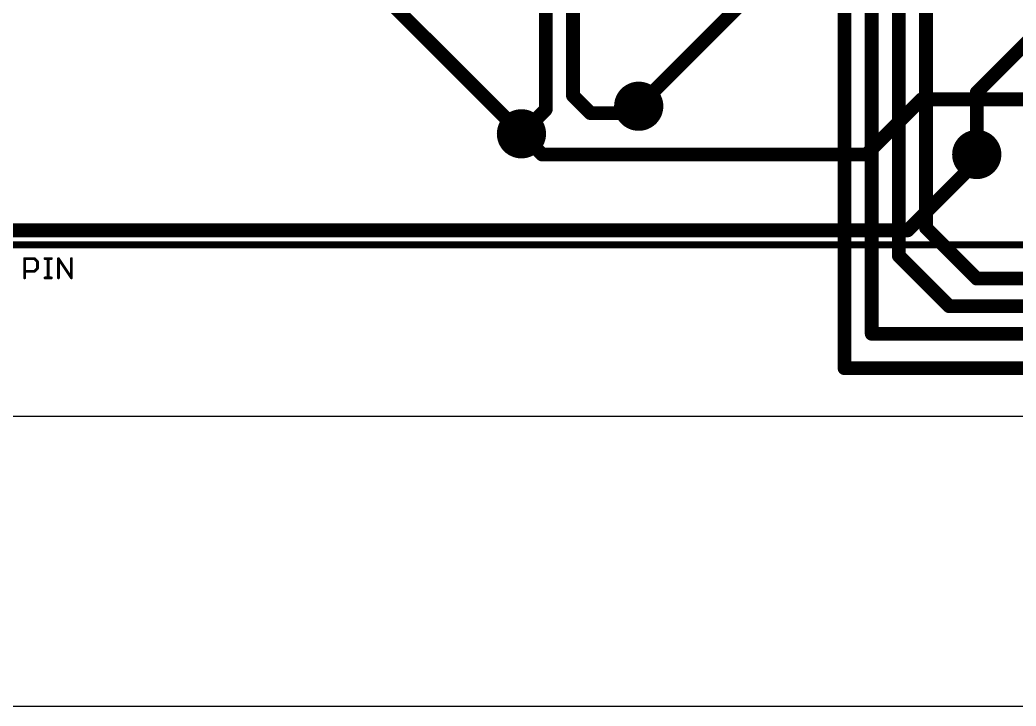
# Model space of a CAD drawing. Extents: x -42 to 37, y -47 to 54.
# Drawn here: x -5.93 to 12.41, y -21.08 to -8.44 of the extents above; entities that cross this region are included whole.
import ezdxf

# ---------------------------------------------------------------- set-up
doc = ezdxf.new("R2010")
doc.units = 0
for name, color, linetype in [('1', 12, 'CONTINUOUS'), ('16', 132, 'CONTINUOUS'), ('18', 110, 'CONTINUOUS'), ('20', 53, 'CONTINUOUS'), ('21', 40, 'CONTINUOUS'), ('27', 253, 'CONTINUOUS')]:
    doc.layers.add(name, color=color, linetype=linetype)

# ---------------------------------------------------------------- blocks, each defined once
blk = doc.blocks.new('ROUNDV')
at = {"const_width": 0.5}
blk.add_lwpolyline([(0, -0.25, 1), (0, 0.25, 1), (0, -0.25)], format="xyb", dxfattribs=at)

msp = doc.modelspace()

# ---------------------------------------------------------------- linework, layer by layer
at = {"layer": '1', "const_width": 0.254}
for points in [[(3.75, -7.485), (3.75, -10.093)], [(4.25, -7.485), (4.25, -9.838)], [(9.25, -14.859), (9.25, -7.485)], [(9.75, -14.224), (9.75, -7.485)], [(10.25, -12.79), (10.25, -7.485)], [(10.75, -12.274), (10.75, -7.485)], [(13.335, -8.128), (11.684, -9.779)], [(4.25, -9.838), (4.572, -10.16)], [(11.684, -9.779), (11.684, -10.922)], [(3.75, -10.093), (3.302, -10.541)], [(4.572, -10.16), (5.334, -10.16)], [(5.334, -10.16), (5.461, -10.033)], [(10.75, -12.274), (11.684, -13.208)], [(11.176, -13.716), (10.25, -12.79)], [(11.684, -13.208), (16.51, -13.208)], [(16.256, -13.716), (11.176, -13.716)], [(9.75, -14.224), (16.002, -14.224)], [(15.494, -14.859), (9.25, -14.859)]]:
    msp.add_lwpolyline(points, dxfattribs=at)
at = {"layer": '1', "const_width": 0.127}
for points in [[(4.2949, -9.7931, 1), (4.2051, -9.8829)], [(11.7475, -9.779, 1), (11.6205, -9.779)], [(11.6391, -9.7341, 1), (11.7289, -9.8239)], [(4.1865, -9.838, 1), (4.3135, -9.838)], [(3.6865, -10.093, 1), (3.8135, -10.093)], [(3.7949, -10.1379, 1), (3.7051, -10.0481)], [(4.572, -10.0965, 1), (4.572, -10.2235)], [(4.5271, -10.2049, 1), (4.6169, -10.1151)], [(5.2891, -10.1151, 1), (5.3789, -10.2049)], [(5.334, -10.2235, 1), (5.334, -10.0965)], [(5.5059, -10.0779, 1), (5.4161, -9.9881)], [(3.2571, -10.4961, 1), (3.3469, -10.5859)], [(11.6205, -10.922, 1), (11.7475, -10.922)], [(10.7949, -12.2291, 1), (10.7051, -12.3189)], [(10.6865, -12.274, 1), (10.8135, -12.274)], [(10.2949, -12.7451, 1), (10.2051, -12.8349)], [(10.1865, -12.79, 1), (10.3135, -12.79)], [(11.684, -13.1445, 1), (11.684, -13.2715)], [(11.6391, -13.2529, 1), (11.7289, -13.1631)], [(11.176, -13.6525, 1), (11.176, -13.7795)], [(11.1311, -13.7609, 1), (11.2209, -13.6711)], [(9.75, -14.1605, 1), (9.75, -14.2875)], [(9.6865, -14.224, 1), (9.8135, -14.224)], [(9.25, -14.7955, 1), (9.25, -14.9225)], [(9.1865, -14.859, 1), (9.3135, -14.859)]]:
    msp.add_lwpolyline(points, format="xyb", dxfattribs=at)
at = {"layer": '16', "const_width": 0.254}
for points in [[(3.302, -10.541), (-16.256, 9.017)], [(8.255, -7.239), (5.461, -10.033)], [(10.668, -9.906), (9.652, -10.922)], [(13.716, -9.906), (10.668, -9.906)], [(3.683, -10.922), (3.302, -10.541)], [(9.652, -10.922), (3.683, -10.922)], [(11.684, -11.049), (11.684, -10.922)], [(10.414, -12.319), (11.684, -11.049)], [(-15.24, -12.319), (10.414, -12.319)]]:
    msp.add_lwpolyline(points, dxfattribs=at)
at = {"layer": '16', "const_width": 0.127}
for points in [[(10.668, -9.8425, 1), (10.668, -9.9695)], [(10.7129, -9.9509, 1), (10.6231, -9.8611)], [(5.4161, -9.9881, 1), (5.5059, -10.0779)], [(3.3469, -10.4961, 1), (3.2571, -10.5859)], [(3.2571, -10.5859, 1), (3.3469, -10.4961)], [(3.683, -10.8585, 1), (3.683, -10.9855)], [(3.6381, -10.9669, 1), (3.7279, -10.8771)], [(9.6071, -10.8771, 1), (9.6969, -10.9669)], [(9.652, -10.9855, 1), (9.652, -10.8585)], [(11.7475, -10.922, 1), (11.6205, -10.922)], [(11.6205, -11.049, 1), (11.7475, -11.049)], [(11.7289, -11.0939, 1), (11.6391, -11.0041)], [(10.3691, -12.2741, 1), (10.4589, -12.3639)], [(10.414, -12.3825, 1), (10.414, -12.2555)]]:
    msp.add_lwpolyline(points, format="xyb", dxfattribs=at)
at = {"layer": '20'}
for p, q in [((14.986, -15.748), (-14.986, -15.748)), ((-14.986, -21.082), (14.986, -21.082))]:
    msp.add_line(p, q, dxfattribs=at)
at = {"layer": '21', "const_width": 0.127}
msp.add_lwpolyline([(-14.8, -12.585), (14.8, -12.585)], dxfattribs=at)
at = {"layer": '27', "const_width": 0.0508}
for points in [[(-5.8444, -13.1946), (-5.8444, -12.8387)], [(-5.8444, -12.8387), (-5.6664, -12.8387)], [(-5.6664, -12.8387), (-5.6071, -12.898)], [(-5.4702, -12.8387), (-5.3515, -12.8387)], [(-5.4109, -13.1946), (-5.4109, -12.8387)], [(-5.2207, -13.1946), (-5.2207, -12.8387)], [(-5.2207, -12.8387), (-4.9834, -13.1946)], [(-4.9834, -13.1946), (-4.9834, -12.8387)], [(-5.6071, -13.0167), (-5.6664, -13.076)], [(-5.6071, -12.898), (-5.6071, -13.0167)], [(-5.6664, -13.076), (-5.8444, -13.076)], [(-5.4702, -13.1946), (-5.3515, -13.1946)]]:
    msp.add_lwpolyline(points, dxfattribs=at)
at = {"layer": '27', "const_width": 0.0254}
for points in [[(-5.8317, -12.8387, 1), (-5.8571, -12.8387)], [(-5.8444, -12.826, 1), (-5.8444, -12.8514)], [(-5.6575, -12.8297, 1), (-5.6754, -12.8477)], [(-5.6664, -12.8514, 1), (-5.6664, -12.826)], [(-5.4702, -12.826, 1), (-5.4702, -12.8514)], [(-5.3982, -12.8387, 1), (-5.4236, -12.8387)], [(-5.3515, -12.8514, 1), (-5.3515, -12.826)], [(-5.208, -12.8387, 1), (-5.2334, -12.8387)], [(-5.2101, -12.8317, 1), (-5.2313, -12.8457)], [(-4.9707, -12.8387, 1), (-4.9961, -12.8387)], [(-5.5944, -12.898, 1), (-5.6198, -12.898)], [(-5.6198, -13.0167, 1), (-5.5944, -13.0167)], [(-5.6161, -12.907, 1), (-5.5981, -12.889)], [(-5.5981, -13.0256, 1), (-5.6161, -13.0077)], [(-5.8444, -13.0633, 1), (-5.8444, -13.0887)], [(-5.8571, -13.1946, 1), (-5.8317, -13.1946)], [(-5.6754, -13.067, 1), (-5.6575, -13.0849)], [(-5.6664, -13.0887, 1), (-5.6664, -13.0633)], [(-5.4702, -13.1819, 1), (-5.4702, -13.2073)], [(-5.4236, -13.1946, 1), (-5.3982, -13.1946)], [(-5.3515, -13.2073, 1), (-5.3515, -13.1819)], [(-5.2334, -13.1946, 1), (-5.208, -13.1946)], [(-4.9961, -13.1946, 1), (-4.9707, -13.1946)], [(-4.994, -13.2016, 1), (-4.9729, -13.1876)]]:
    msp.add_lwpolyline(points, format="xyb", dxfattribs=at)

# ---------------------------------------------------------------- block references
at = {"layer": '18', "xscale": 0.9064, "yscale": 0.9064}
for p in [(5.461, -10.033), (5.461, -10.033), (3.302, -10.541), (3.302, -10.541), (11.684, -10.922), (11.684, -10.922)]:
    msp.add_blockref('ROUNDV', p, dxfattribs=at)

doc.saveas('drawing.dxf')
